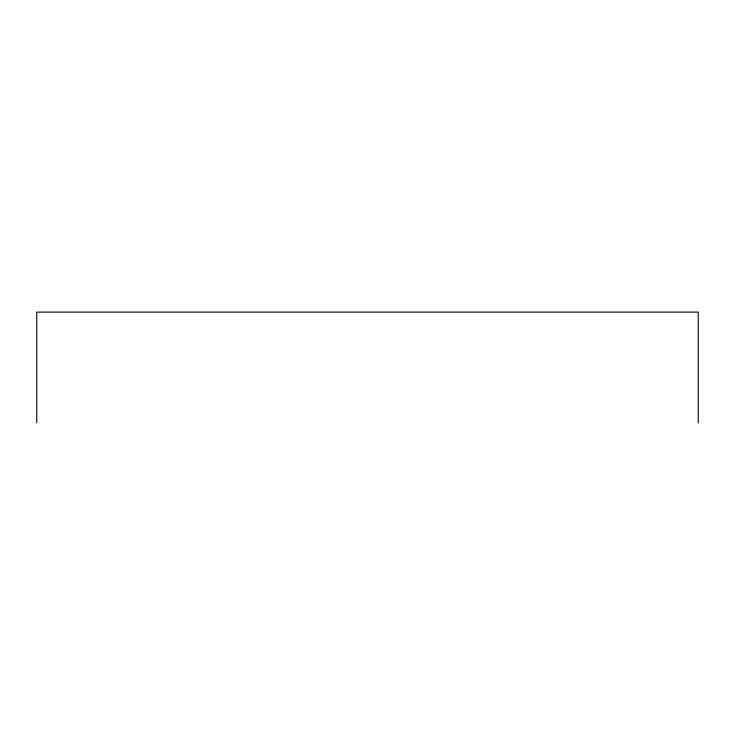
<?xml version="1.0" encoding="UTF-8"?>
<svg xmlns="http://www.w3.org/2000/svg" width="735" height="735" viewBox="0 0 735 735"><rect width="100%" height="100%" fill="white"/><g stroke="black" fill="none" stroke-linecap="round" stroke-linejoin="round"><path stroke-width="1.1" d="M698.25 422.882L698.25 312.118L36.75 312.118L36.75 422.882"/></g></svg>
